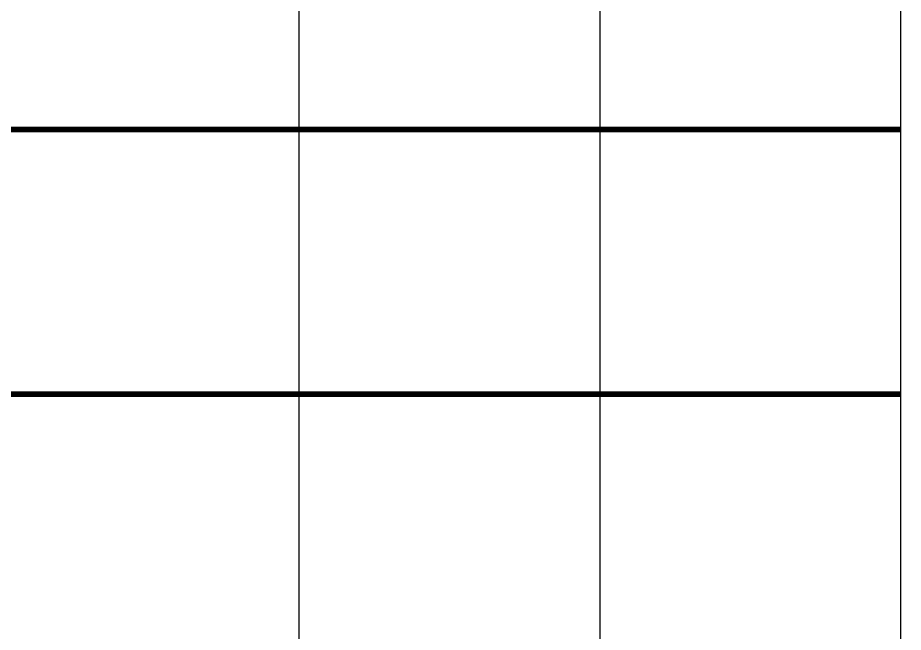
# Model space of a CAD drawing. Extents: x 0 to 139, y -24 to 89.
# Drawn here: x 98.21 to 139.03, y 3.91 to 32.22 of the extents above; entities that cross this region are included whole.
import ezdxf

# ---------------------------------------------------------------- set-up
doc = ezdxf.new("R2010")
doc.units = 0
doc.header["$MEASUREMENT"] = 0
doc.layers.add('TITLE', color=7, linetype='CONTINUOUS')

msp = doc.modelspace()

# ---------------------------------------------------------------- linework, layer by layer
at = {"layer": 'TITLE'}
for p, q in [((111.1764004, 88.8536196), (111.1764004, -9.779273)), ((125.0422004, 88.8536196), (125.0422004, -9.779273)), ((138.9080005, 83.8536196), (138.9080005, -19.4082231))]:
    msp.add_line(p, q, dxfattribs=at)
at = {"layer": 'TITLE', "const_width": 0.25}
for points in [[(0.25, 27.0746212), (138.9080005, 27.0746212)], [(0.25, 14.8789502), (138.9080005, 14.8789502)]]:
    msp.add_lwpolyline(points, dxfattribs=at)

doc.saveas('drawing.dxf')
